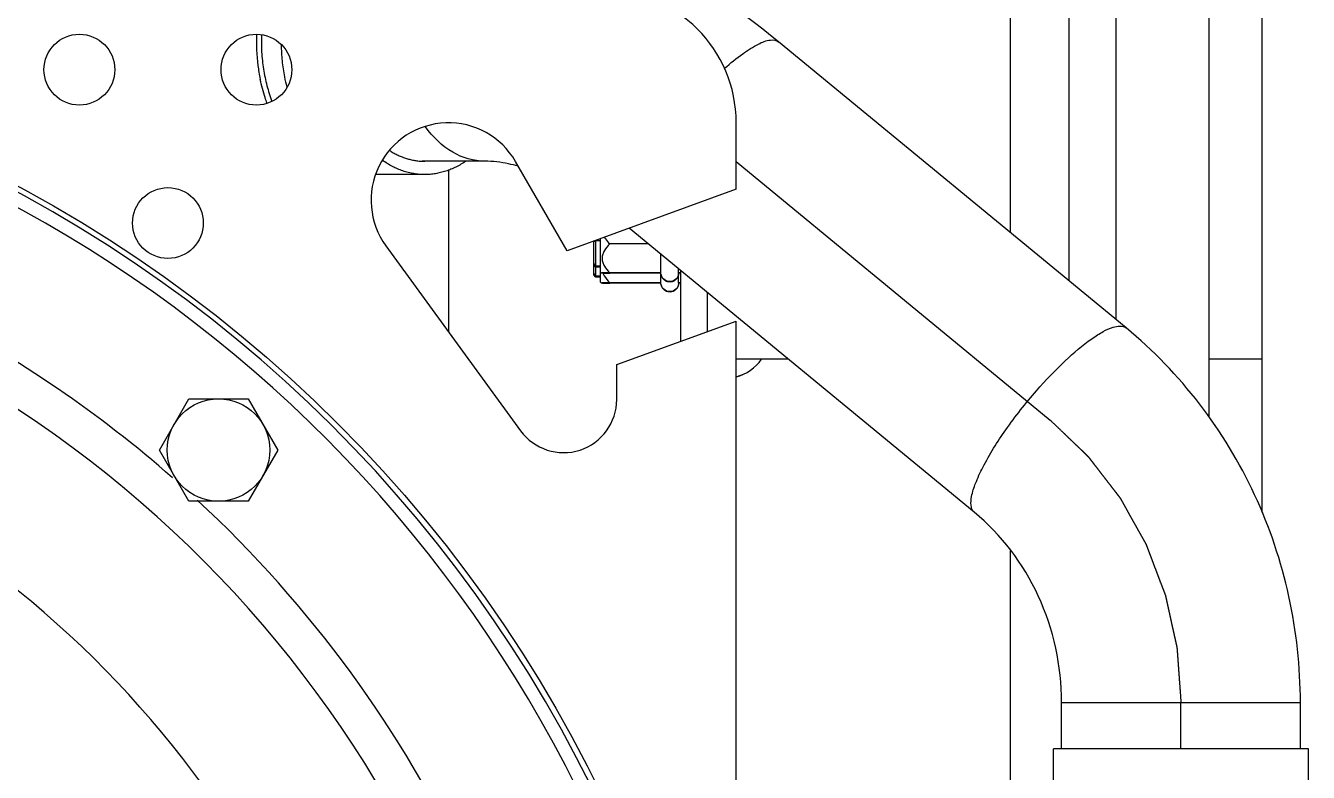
# Model space of a CAD drawing. Header units: millimetres. Extents: x 2513 to 2669, y 1505 to 1675.
# Drawn here: x 2525.3665 to 2525.6546, y 1506.367 to 1506.5348 of the extents above; entities that cross this region are included whole.
import ezdxf

# ---------------------------------------------------------------- set-up
doc = ezdxf.new("R2010")
doc.units = ezdxf.units.MM
doc.linetypes.add('CENTER', pattern=[0.6, 0.375, -0.075, 0.075, -0.075])
for name, color, linetype in [('02___PRT_ALL_AXES', 7, 'Continuous'), ('AXES', 7, 'Continuous'), ('DEFAULT_1', 7, 'CENTER')]:
    doc.layers.add(name, color=color, linetype=linetype)

msp = doc.modelspace()

# ---------------------------------------------------------------- linework, layer by layer
at = {"linetype": 'Continuous'}
for p, q in [((2525.611390908672, 1506.814868573254), (2525.611392811211, 1506.468782302125)), ((2525.632269998055, 1506.814868664276), (2525.632272020311, 1506.447005136586)), ((2525.587674642061, 1506.765071805692), (2525.58767616353, 1506.488305119118)), ((2525.600798641102, 1506.765071823782), (2525.600800221961, 1506.477501796727)), ((2525.64420116727, 1506.765158173421), (2525.644203035036, 1506.425397459057)), ((2525.613681882245, 1506.466898009055), (2525.535596531567, 1506.531175474892)), ((2525.469616295665, 1506.504334931865), (2525.455551817494, 1506.504334931865)), ((2525.461457235086, 1506.502308255207), (2525.461456841868, 1506.466028723106)), ((2525.456126595702, 1506.501339776781), (2525.445047027998, 1506.501339776781)), ((2525.579576032101, 1506.4254656465), (2525.502027012326, 1506.489301621185)), ((2525.494072496523, 1506.486280446986), (2525.494569617699, 1506.486445680536)), ((2525.494072496523, 1506.478804848127), (2525.494072496523, 1506.486406414205)), ((2525.494569617699, 1506.478307726531), (2525.494569617699, 1506.486587351515)), ((2525.49556386005, 1506.486445680536), (2525.494569617699, 1506.486445680536)), ((2525.49556386005, 1506.486949226137), (2525.49556393865, 1506.477212396387)), ((2525.506323651645, 1506.485764759474), (2525.49769319882, 1506.485764759474)), ((2525.509184980267, 1506.479196387074), (2525.509184980267, 1506.483409401507)), ((2525.494072496523, 1506.481257733326), (2525.494569617699, 1506.480770666401)), ((2525.494569617699, 1506.480556160245), (2525.494072496523, 1506.481053281421)), ((2525.49556386005, 1506.480770666401), (2525.494569617699, 1506.480770666401)), ((2525.49556386005, 1506.479461069711), (2525.495973796439, 1506.479224392827)), ((2525.509184980267, 1506.479267111988), (2525.49769319882, 1506.479267111988)), ((2525.509184980267, 1506.479196387074), (2525.49769319882, 1506.479196387074)), ((2525.509184782013, 1506.477014303535), (2525.509184663706, 1506.479196387057)), ((2525.513161751408, 1506.477014353303), (2525.513161633104, 1506.479196387057)), ((2525.513161949674, 1506.479196387074), (2525.513161949674, 1506.480135682264)), ((2525.51365907085, 1506.479267111988), (2525.513161949674, 1506.479267111988)), ((2525.51365907085, 1506.479196387074), (2525.513161949674, 1506.479196387074)), ((2525.51365907085, 1506.463909927142), (2525.51365907085, 1506.479726467358)), ((2525.494072496523, 1506.479009299611), (2525.494569617699, 1506.478522232686)), ((2525.494569617699, 1506.478307726531), (2525.494072496523, 1506.478804847706)), ((2525.495563642483, 1506.478522232686), (2525.494569617699, 1506.478522232686)), ((2525.495563938624, 1506.477212340056), (2525.495973877993, 1506.47697566845)), ((2525.509184782013, 1506.477014303535), (2525.497693000597, 1506.477014159725)), ((2525.509185332351, 1506.476951940152), (2525.497693550935, 1506.476951796342)), ((2525.51365907085, 1506.477014359527), (2525.513161751408, 1506.477014353303)), ((2525.513162301746, 1506.47695198992), (2525.513161751408, 1506.477014353303)), ((2525.51365907085, 1506.476951996137), (2525.513162301746, 1506.47695198992)), ((2525.519624524959, 1506.466081174872), (2525.519624524959, 1506.474815888493)), ((2525.537764770896, 1506.459883394391), (2525.526087100245, 1506.459883394391)), ((2525.537795008672, 1506.459858503582), (2525.526087100245, 1506.459858503582)), ((2525.644202845457, 1506.459883394391), (2525.632271949516, 1506.459883394391)), ((2525.644202845594, 1506.459858503582), (2525.632271949652, 1506.459858503582)), ((2525.587676556443, 1506.416831385844), (2525.587677039535, 1506.32895339354)), ((2525.599174261103, 1506.382740564768), (2525.652838492031, 1506.382740564768)), ((2525.599174261103, 1506.372287119544), (2525.599174261103, 1506.382740564768)), ((2525.652838492031, 1506.372287119543), (2525.652838492031, 1506.382740564768)), ((2525.59738462487, 1506.340037183624), (2525.59738462487, 1506.372287119544)), ((2525.654626246914, 1506.372287119543), (2525.597386506219, 1506.372287119544)), ((2525.654628128263, 1506.340037183624), (2525.654628128263, 1506.372287119543))]:
    msp.add_line(p, q, dxfattribs=at)
for centre, radius in [((2525.220854698305, 1506.22961334209), 0.3051281898726006), ((2525.378531592844, 1506.524903320514), 0.007953938812770475), ((2525.418301286908, 1506.524903320514), 0.007953938812770475), ((2525.398416439876, 1506.490452823031), 0.007953938812770475)]:
    msp.add_circle(centre, radius, dxfattribs=at)
for centre, radius, start, end in [((2525.496259829697, 1506.512972412295), 0.02982727054788928, 0, 90), ((2525.220854698305, 1506.22961334209), 0.3038694635426145, 93.38384039805503, 86.61615960194497), ((2525.220854698305, 1506.22961334209), 0.3008908246750705, 289.8567404013344, 70.14326268930122), ((2525.45612669453, 1506.517752467621), 0.01342996378582081, 267.5466620109656, 269.9995784310252), ((2525.220854698305, 1506.22961334209), 0.2619979708688713, 291.4339559392232, 68.5660440607767), ((2525.220854698305, 1506.22961334209), 0.2708494320604199, 48.74780217844628, 62.58297592579211), ((2525.52360162353, 1506.465511418166), 0.009942405584006888, 284.4941848685454, 325.3234511499817), ((2525.523601624743, 1506.465536306957), 0.009942403327176174, 284.4941810171178, 325.1448314440516), ((2525.220854698305, 1506.22961334209), 0.2290659867502957, 299.3330404448685, 60.67357422628584), ((2525.220854698305, 1506.22961334209), 0.2708494320604199, 25.14672887190414, 47.15742094348868)]:
    msp.add_arc(centre, radius, start, end, dxfattribs=at)
for points, knots in [([(2525.535596531567, 1506.531175474892), (2525.526228675799, 1506.538886806452), (2525.506323713567, 1506.551625587177), (2525.483113367617, 1506.557615411738), (2525.47192074465, 1506.557963217227)], [0, 0, 0, 0, 0.5200470378000001, 1, 1, 1, 1]), ([(2525.523489373648, 1506.525205857302), (2525.524794670842, 1506.526361865947), (2525.527200544836, 1506.528354983513), (2525.530666286745, 1506.530543612764), (2525.533368110408, 1506.531726706514), (2525.535125093556, 1506.531563522072), (2525.535596470269, 1506.531175400427)], [0, 0, 0, 0, 0.3716947924, 0.6649122007, 0.8698343216, 1, 1, 1, 1]), ([(2525.469616295664, 1506.504335033325), (2525.46711959233, 1506.504334982002), (2525.461764463989, 1506.505935509595), (2525.457900120295, 1506.509815021054), (2525.45627201685, 1506.512093053733)], [0, 0, 0, 0, 0.4713668556, 1, 1, 1, 1]), ([(2525.448173992164, 1506.506792025087), (2525.44846036263, 1506.506605162425), (2525.449040061932, 1506.506251210016), (2525.449934516423, 1506.505778995594), (2525.450844779196, 1506.505370887454), (2525.451768510016, 1506.505027971576), (2525.452703372283, 1506.504751136972), (2525.453647002375, 1506.504541111622), (2525.45459693024, 1506.504398451857), (2525.455233697217, 1506.504348442528), (2525.45555181496, 1506.50433481355)], [0, 0, 0, 0, 0.130356938, 0.2587408646, 0.3853424483, 0.5103788552, 0.6340915617, 0.7567434108, 0.8786149325, 1, 1, 1, 1]), ([(2525.456126595702, 1506.501339776781), (2525.455713920525, 1506.501339776781), (2525.454886748452, 1506.501374162008), (2525.45365138033, 1506.501528617294), (2525.452424610121, 1506.501785411143), (2525.451210835193, 1506.502143605161), (2525.450014251488, 1506.50260189561), (2525.448838991699, 1506.503158644707), (2525.447689168249, 1506.503811818281), (2525.446949256769, 1506.504305313645), (2525.446584938089, 1506.504566678754)], [0, 0, 0, 0, 0.1209401273, 0.2422944642, 0.3644673567, 0.4878439891, 0.6127821404, 0.7396053462000001, 0.8685976535, 1, 1, 1, 1]), ([(2525.465337937427, 1506.504334819774), (2525.464983945654, 1506.504091773296), (2525.464265810413, 1506.503633059674), (2525.463152627168, 1506.503026615698), (2525.462016720608, 1506.502509982742), (2525.460861779768, 1506.502084909917), (2525.459691502839, 1506.501752802349), (2525.458509639303, 1506.501514777435), (2525.457320113063, 1506.501371638397), (2525.456523892738, 1506.501339776781), (2525.456126595702, 1506.501339776781)], [0, 0, 0, 0, 0.1310019853, 0.2597347972, 0.3864322027000001, 0.5113659373, 0.6348423052000001, 0.7571974275, 0.8787911818, 1, 1, 1, 1]), ([(2525.477116459342, 1506.503224126331), (2525.476400123185, 1506.50341680978), (2525.473939340244, 1506.504005523529), (2525.471405763463, 1506.504334931865), (2525.469616295665, 1506.504334931865)], [0, 0, 0, 0, 0.2930541951, 1, 1, 1, 1]), ([(2525.49769319882, 1506.485764759474), (2525.497242230063, 1506.485311343323), (2525.496611361782, 1506.484581920386), (2525.496066087609, 1506.483440294263), (2525.495961556991, 1506.482821007857), (2525.495961556991, 1506.482515935731)], [0, 0, 0, 0, 0.5093267294, 0.7570263948, 1, 1, 1, 1]), ([(2525.496471633855, 1506.487278888161), (2525.496552802631, 1506.487140685517), (2525.496909172109, 1506.486596535718), (2525.497346233099, 1506.486109811056), (2525.49769319882, 1506.485764759474)], [0, 0, 0, 0, 0.2467270572, 1, 1, 1, 1]), ([(2525.495961556991, 1506.482515935731), (2525.495961556991, 1506.482210863047), (2525.496066087896, 1506.4815915767), (2525.496611362301, 1506.480449950812), (2525.497242230034, 1506.479720528167), (2525.49769319882, 1506.479267111988)], [0, 0, 0, 0, 0.2429740538, 0.4906732297, 1, 1, 1, 1]), ([(2525.49769319882, 1506.479267111988), (2525.49747322109, 1506.479264704603), (2525.497154548936, 1506.479261037406), (2525.496751169239, 1506.479255182513), (2525.496489225975, 1506.479251208402), (2525.496285048454, 1506.479245977162), (2525.496095405007, 1506.479243672155), (2525.496045173266, 1506.479235899403), (2525.495953568855, 1506.479236131281), (2525.495962093475, 1506.479231170403)], [0, 0, 0, 0, 0.3810705429, 0.5508729136, 0.7016295314, 0.8280887948000001, 0.9240058376000001, 0.9829151491, 1, 1, 1, 1]), ([(2525.495962093475, 1506.479231170403), (2525.495974843761, 1506.47922375041), (2525.496030567479, 1506.479229916884), (2525.49613579496, 1506.479217621606), (2525.496304199715, 1506.479217513062), (2525.49651883047, 1506.479211613857), (2525.49677352258, 1506.479208034265), (2525.497169111438, 1506.479202254862), (2525.497479117671, 1506.479198729928), (2525.49769319882, 1506.479196387074)], [0, 0, 0, 0, 0.0255566972, 0.08991785769999999, 0.1882125043, 0.314450045, 0.4629753793, 0.6291027159, 1, 1, 1, 1]), ([(2525.49615151542, 1506.479219609171), (2525.496226898616, 1506.479011640578), (2525.496614115452, 1506.478192598403), (2525.497213084377, 1506.477496342492), (2525.497693000597, 1506.477014159725)], [0, 0, 0, 0, 0.2453742862, 1, 1, 1, 1]), ([(2525.513161949674, 1506.479267111988), (2525.513161949674, 1506.478993772222), (2525.513046376072, 1506.478454361198), (2525.512443466616, 1506.477600771476), (2525.51117346688, 1506.477086084338), (2525.509903443714, 1506.477600776059), (2525.509300573148, 1506.478454386311), (2525.509184980267, 1506.478993785362), (2525.509184980267, 1506.479267111988)], [0, 0, 0, 0, 0.1336317154, 0.26037973, 0.5000007947, 0.7396222876, 0.8663747086, 1, 1, 1, 1]), ([(2525.513161949674, 1506.479196387074), (2525.513161949674, 1506.478920169295), (2525.513047874246, 1506.478376051092), (2525.512582170982, 1506.477714256498), (2525.51192548993, 1506.477293333169), (2525.511173463972, 1506.477149419235), (2525.510421441661, 1506.477293340291), (2525.509764746014, 1506.477714265335), (2525.509299075627, 1506.478376076909), (2525.509184980267, 1506.478920182586), (2525.509184980267, 1506.479196387074)], [0, 0, 0, 0, 0.133147525, 0.2590359606, 0.3805536615, 0.5000008386, 0.6194481784, 0.7409660376, 0.8668588817, 1, 1, 1, 1]), ([(2525.497693000597, 1506.477014159725), (2525.497473044022, 1506.477012034227), (2525.497154390937, 1506.477008800185), (2525.496751086027, 1506.477003623905), (2525.496489100312, 1506.477000136869), (2525.496285180928, 1506.476995463212), (2525.496095045844, 1506.476993570917), (2525.496045804618, 1506.476986465428), (2525.495953431421, 1506.476986912072), (2525.495962174932, 1506.476982445711)], [0, 0, 0, 0, 0.381128566, 0.5509525907, 0.7017241279, 0.8281896031, 0.924101307, 0.9829883342, 1, 1, 1, 1]), ([(2525.495962174932, 1506.476982445711), (2525.495975305698, 1506.476975738251), (2525.49603030449, 1506.476981540452), (2525.496136186736, 1506.476970388104), (2525.496304301442, 1506.476970453637), (2525.496519092162, 1506.476965191964), (2525.496773773253, 1506.476962060208), (2525.497169421974, 1506.476956960239), (2525.497479450405, 1506.476953859542), (2525.497693550935, 1506.476951796342)], [0, 0, 0, 0, 0.0255417876, 0.08990605410000001, 0.1882055236, 0.31444711, 0.4629751429, 0.6291037812, 1, 1, 1, 1]), ([(2525.513161751408, 1506.477014353303), (2525.513161742975, 1506.476740838405), (2525.513046174456, 1506.476201138731), (2525.512443390669, 1506.475347061002), (2525.511173228559, 1506.474831784252), (2525.509903023355, 1506.475347025148), (2525.50930032336, 1506.47620112623), (2525.509184773581, 1506.476740806615), (2525.509184782013, 1506.477014303535)], [0, 0, 0, 0, 0.1336741453, 0.2604394367, 0.5000081253, 0.7395701288, 0.8663346414, 1, 1, 1, 1]), ([(2525.513162301746, 1506.47695198992), (2525.513162316712, 1506.476675942002), (2525.513048245795, 1506.476132101076), (2525.512582531552, 1506.475470723102), (2525.511925879281, 1506.475050104378), (2525.511173920868, 1506.474906299866), (2525.510421954537, 1506.475050096489), (2525.509765250425, 1506.475470697709), (2525.509299501718, 1506.476132071373), (2525.509185347317, 1506.476675900868), (2525.509185332351, 1506.476951940152)], [0, 0, 0, 0, 0.1331080209, 0.2589806851, 0.3805124032, 0.499994028, 0.6194776534, 0.7410141315000001, 0.866896142, 1, 1, 1, 1]), ([(2525.593570062366, 1506.452787586689), (2525.595606522776, 1506.455119525906), (2525.599544162126, 1506.459246638541), (2525.604612671746, 1506.463629707938), (2525.608376299061, 1506.466025168778), (2525.610790595626, 1506.467200026832), (2525.612928371842, 1506.467518308694), (2525.613681820947, 1506.466897934591)], [0, 0, 0, 0, 0.3651986464, 0.6711238189000001, 0.7908793491, 0.8848737472, 1, 1, 1, 1]), ([(2525.652838492031, 1506.382740564768), (2525.652838492031, 1506.398670895581), (2525.645919488919, 1506.430771075177), (2525.625860500703, 1506.456872943854), (2525.613681882245, 1506.466898009055)], [0, 0, 0, 0, 0.5024646432, 1, 1, 1, 1]), ([(2525.579576093399, 1506.425465720964), (2525.578652717438, 1506.426226009257), (2525.578827259436, 1506.429025977903), (2525.579894579619, 1506.432212199452), (2525.582287058717, 1506.437417717666), (2525.586762037325, 1506.444429620638), (2525.59111482028, 1506.44997610296), (2525.593570062366, 1506.452787586689)], [0, 0, 0, 0, 0.1132019839, 0.210694313, 0.3351043591, 0.6467334369, 1, 1, 1, 1]), ([(2525.599174261103, 1506.382740564768), (2525.599174261103, 1506.390918836947), (2525.595726959664, 1506.407174817445), (2525.585656021035, 1506.420460786079), (2525.579576032101, 1506.4254656465)], [0, 0, 0, 0, 0.50944728, 1, 1, 1, 1])]:
    msp.add_open_spline(points, degree=3, knots=knots, dxfattribs=at)
at = {"layer": '02___PRT_ALL_AXES', "linetype": 'Continuous'}
for p, q in [((2525.456126595702, 1506.501339776781), (2525.445047027998, 1506.501339776781)), ((2525.396495655328, 1506.439451302806), (2525.403144651054, 1506.450967701223)), ((2525.403144651054, 1506.450967701223), (2525.416442642507, 1506.450967701223)), ((2525.416442642507, 1506.450967701223), (2525.423091638233, 1506.439451302806)), ((2525.403144651054, 1506.427934904389), (2525.396495655328, 1506.439451302806)), ((2525.423091638233, 1506.439451302806), (2525.416442642507, 1506.427934904389)), ((2525.416442642507, 1506.427934904389), (2525.403144651054, 1506.427934904389))]:
    msp.add_line(p, q, dxfattribs=at)
msp.add_circle((2525.409793646781, 1506.439451302806), 0.01151639841724371, dxfattribs=at)
for centre, radius, start, end in [((2525.460196348081, 1506.531162608788), 0.0418934615306927, 177.6843265402903, 187.3228329262214), ((2525.459122792893, 1506.531032602868), 0.04081209277471074, 187.3339091552504, 189.4502659451638), ((2525.458365904622, 1506.530903236701), 0.0400442359407435, 189.445492884252, 191.7947584734015)]:
    msp.add_arc(centre, radius, start, end, dxfattribs=at)
for points, knots in [([(2525.419446014571, 1506.532763948101), (2525.419394213995, 1506.531469772158), (2525.419416515429, 1506.528881848404), (2525.419824348613, 1506.525045297782), (2525.420598797342, 1506.521322926918), (2525.421361646878, 1506.518927975798), (2525.421802523691, 1506.517770123629)], [0, 0, 0, 0, 0.2544054524, 0.5073980671, 0.7566458106, 1, 1, 1, 1]), ([(2525.425199963953, 1506.520963780639), (2525.425002113303, 1506.521732384853), (2525.424563419328, 1506.523684324129), (2525.424094378123, 1506.526869748594), (2525.42395175811, 1506.529291065054), (2525.423932730263, 1506.530507244428)], [0, 0, 0, 0, 0.2468146058, 0.6217431874, 1, 1, 1, 1]), ([(2525.420710313098, 1506.517329433575), (2525.420550271635, 1506.517761620906), (2525.419935229002, 1506.519527132176), (2525.419455113852, 1506.521339205513), (2525.419167158982, 1506.522717934493)], [0, 0, 0, 0, 0.2465395694, 1, 1, 1, 1])]:
    msp.add_open_spline(points, degree=3, knots=knots, dxfattribs=at)
at = {"layer": 'AXES', "linetype": 'Continuous'}
for p, q in [((2525.526087100245, 1506.498058777021), (2525.526087100245, 1506.512972412295)), ((2525.488099785517, 1506.48423252518), (2525.476529532236, 1506.504272791718)), ((2525.526087100245, 1506.498058777021), (2525.488099785517, 1506.48423252518)), ((2525.44739783665, 1506.485328599003), (2525.47766809831, 1506.443774286707)), ((2525.49556386005, 1506.480556160245), (2525.494569617699, 1506.480556160245)), ((2525.495563665403, 1506.478307726531), (2525.494569617699, 1506.478307726531)), ((2525.499242556752, 1506.458662745128), (2525.526087100245, 1506.468433359912)), ((2525.526087100245, 1505.954208210698), (2525.526087100245, 1506.468433359912)), ((2525.499242556752, 1506.450799136174), (2525.499242556752, 1506.458662745128))]:
    msp.add_line(p, q, dxfattribs=at)
for centre, radius, start, end in [((2525.461461347391, 1506.495573171142), 0.01739924115293541, 30.00000000063407, 216.0714870326686), ((2525.487311648532, 1506.450799136174), 0.01193090821915571, 216.0714870326686, 0)]:
    msp.add_arc(centre, radius, start, end, dxfattribs=at)
at = {"layer": 'DEFAULT_1', "linetype": 'CENTER'}
for p, q in [((2525.526087100245, 1506.504249720914), (2525.596628957173, 1506.446181827777)), ((2525.626006376567, 1506.372287119543), (2525.626006376567, 1506.382740564768))]:
    msp.add_line(p, q, dxfattribs=at)
msp.add_open_spline([(2525.596628957173, 1506.446181827777), (2525.597159064429, 1506.445673619321), (2525.598219278941, 1506.444657202409), (2525.59954454708, 1506.443386681268), (2525.600604761592, 1506.442370264356), (2525.601399922474, 1506.44160795167), (2525.602195083363, 1506.440845638991), (2525.602857717417, 1506.440210378405), (2525.603387824706, 1506.439702169981), (2525.603785405047, 1506.439321013539), (2525.604116722396, 1506.439003383567), (2525.604381775383, 1506.4387492787), (2525.604580567562, 1506.438558702477), (2525.604746219953, 1506.438399881241), (2525.604878759266, 1506.438272841559), (2525.604961556715, 1506.438193402348), (2525.605027885415, 1506.438129941237), (2525.605069133815, 1506.438090072102), (2525.605098422622, 1506.438062576439), (2525.60511450989, 1506.438046218874), (2525.605128151551, 1506.438027428643), (2525.605146040998, 1506.438004773794), (2525.605174196151, 1506.437968060551), (2525.605209550323, 1506.437922328379), (2525.605266027445, 1506.437849067825), (2525.605336654573, 1506.437757522695), (2525.605421393976, 1506.437647655459), (2525.605534384433, 1506.437501170373), (2525.605732115597, 1506.437244819347), (2525.606014589806, 1506.436878604707), (2525.606353558377, 1506.436439146662), (2525.606692527077, 1506.435999688745), (2525.607031495742, 1506.435560230794), (2525.607483453975, 1506.434974286871), (2525.608048401761, 1506.434241856964), (2525.608726339106, 1506.433362941076), (2525.609404276451, 1506.432484025188), (2525.60996922424, 1506.431751595283), (2525.610421182467, 1506.431165651356), (2525.610760151148, 1506.430726193418), (2525.61109911979, 1506.430286735452), (2525.611438088577, 1506.429847277591), (2525.611720562115, 1506.429481062378), (2525.611918294475, 1506.429224712375), (2525.612031283016, 1506.42907822565), (2525.612116028309, 1506.428968363448), (2525.612186637002, 1506.428876802561), (2525.612243151734, 1506.428803574156), (2525.612278410192, 1506.428757760166), (2525.612306761813, 1506.428721214867), (2525.612324151063, 1506.42869813244), (2525.612338819481, 1506.428680219903), (2525.612350724239, 1506.42866028704), (2525.612370273729, 1506.428624466002), (2525.612398871413, 1506.428573782767), (2525.612444253369, 1506.428492415938), (2525.612501108988, 1506.4283908011), (2525.612592006342, 1506.428228164991), (2525.612705652612, 1506.428024887823), (2525.612842017616, 1506.42778094753), (2525.613023841297, 1506.427455696493), (2525.613251119637, 1506.427049131775), (2525.613523854185, 1506.426561254508), (2525.613887500059, 1506.425910751347), (2525.614342057468, 1506.425097622443), (2525.61488752633, 1506.424121867738), (2525.6154329952, 1506.423146113039), (2525.615978464068, 1506.422170358339), (2525.616433021457, 1506.421357229421), (2525.616796667371, 1506.420706726288), (2525.617069401801, 1506.420218848935), (2525.617296680508, 1506.419812284485), (2525.61747850344, 1506.419487032901), (2525.617614870731, 1506.41924309428), (2525.617751237668, 1506.418999155401), (2525.617864877885, 1506.418795873806), (2525.61795578759, 1506.41863324673), (2525.618012611777, 1506.418531608905), (2525.618058058252, 1506.41845028926), (2525.618092178358, 1506.418389325224), (2525.618120499646, 1506.418338440111), (2525.618140544607, 1506.418302980963), (2525.618151655265, 1506.418282468093), (2525.618160956203, 1506.418267789103), (2525.618166557163, 1506.418250412716), (2525.618175315704, 1506.418228185082), (2525.61819004184, 1506.418188848348), (2525.618211393548, 1506.418132882201), (2525.618236881036, 1506.418065624726), (2525.618270911354, 1506.417975982356), (2525.618313433158, 1506.417863917661), (2525.61838147704, 1506.417684620707), (2525.618466528805, 1506.417460497264), (2525.618568592246, 1506.417191550098), (2525.618670655334, 1506.416922602673), (2525.618806739575, 1506.416564006196), (2525.618976844833, 1506.41611576057), (2525.61918097116, 1506.415577865832), (2525.61945313959, 1506.414860672843), (2525.619793350131, 1506.413964181609), (2525.620201602779, 1506.412888392127), (2525.620609855425, 1506.411812602645), (2525.62101810808, 1506.410736813164), (2525.621358318597, 1506.409840321925), (2525.621630487075, 1506.409123128945), (2525.621834613258, 1506.40858523418), (2525.62200471897, 1506.408136988636), (2525.622140802284, 1506.407778391994), (2525.622242868201, 1506.407509445075), (2525.622327912216, 1506.407285320853), (2525.622395971909, 1506.407106025489), (2525.622438453476, 1506.406993956749), (2525.622472566387, 1506.406904322683), (2525.622493595682, 1506.406848253646), (2525.622508899941, 1506.406809101008), (2525.622516731894, 1506.406786578359), (2525.622521123168, 1506.406763491717), (2525.622527790343, 1506.406734826525), (2525.622537799454, 1506.406688854299), (2525.62255053627, 1506.406631425968), (2525.622570789184, 1506.406539519987), (2525.622596148552, 1506.406424644596), (2525.622626561295, 1506.406286791093), (2525.622667118071, 1506.406102987482), (2525.622738089422, 1506.405781330668), (2525.62283947864, 1506.405321821191), (2525.622961145027, 1506.40477040971), (2525.623082811594, 1506.404218998258), (2525.623204478113, 1506.403667586798), (2525.623366700156, 1506.40293237152), (2525.623569477702, 1506.402013352423), (2525.623812810762, 1506.400910529506), (2525.624056143819, 1506.399807706588), (2525.62425892137, 1506.398888687492), (2525.624421143406, 1506.398153472213), (2525.624542809945, 1506.397602060757), (2525.624664476437, 1506.397050649287), (2525.624786143104, 1506.396499237871), (2525.62488753145, 1506.396039728191), (2525.624958504356, 1506.395718071742), (2525.624999058642, 1506.395534267545), (2525.625029479033, 1506.395396415841), (2525.625054814462, 1506.395281534822), (2525.625075116219, 1506.395189640323), (2525.625087728732, 1506.395132182769), (2525.625097992995, 1506.395086270527), (2525.625104010569, 1506.39505745262), (2525.625109735282, 1506.395034679457), (2525.625112135453, 1506.395010879851), (2525.625114791364, 1506.394968753717), (2525.625119391306, 1506.394908822308), (2525.625126300904, 1506.394812793023), (2525.625135092089, 1506.39469280402), (2525.62514907181, 1506.394500795011), (2525.625166576026, 1506.394260792877), (2525.625187568431, 1506.393972786409), (2525.625215562724, 1506.393588779149), (2525.625250554074, 1506.393108769607), (2525.625292544342, 1506.392532758357), (2525.625348531141, 1506.391764743286), (2525.625418514717, 1506.390804724472), (2525.625502494976, 1506.389652701884), (2525.625586475242, 1506.3885006793), (2525.625698448928, 1506.386964649186), (2525.625838416037, 1506.385044611544), (2525.625950389724, 1506.383508581431), (2525.626006376567, 1506.382740566374)], degree=3, knots=[0, 0, 0, 0, 0.03125, 0.0625, 0.078125, 0.09375, 0.109375, 0.125, 0.1328125, 0.140625, 0.1484375, 0.15234375, 0.15625, 0.16015625, 0.162109375, 0.1640625, 0.1650390625, 0.166015625, 0.1665039062, 0.1667480469, 0.1669921875, 0.1674804688, 0.16796875, 0.1689453125, 0.169921875, 0.171875, 0.173828125, 0.17578125, 0.1796875, 0.1875, 0.1953125, 0.203125, 0.2109375, 0.21875, 0.234375, 0.25, 0.265625, 0.28125, 0.2890625, 0.296875, 0.3046875, 0.3125, 0.3203125, 0.32421875, 0.326171875, 0.328125, 0.330078125, 0.3310546875, 0.33203125, 0.3325195312, 0.3330078125, 0.3332519531, 0.3334960938, 0.333984375, 0.3349609375, 0.3359375, 0.337890625, 0.33984375, 0.34375, 0.34765625, 0.3515625, 0.359375, 0.3671875, 0.375, 0.390625, 0.40625, 0.421875, 0.4375, 0.453125, 0.4609375, 0.46875, 0.4765625, 0.48046875, 0.484375, 0.48828125, 0.4921875, 0.494140625, 0.49609375, 0.4970703125, 0.498046875, 0.4990234375, 0.4995117188, 0.4997558594, 0.5, 0.5002441406, 0.5004882812, 0.5009765625, 0.501953125, 0.5029296875, 0.50390625, 0.505859375, 0.5078125, 0.51171875, 0.515625, 0.51953125, 0.5234375, 0.53125, 0.5390625, 0.546875, 0.5625, 0.578125, 0.59375, 0.609375, 0.625, 0.6328125, 0.640625, 0.6484375, 0.65234375, 0.65625, 0.66015625, 0.662109375, 0.6640625, 0.6650390625, 0.666015625, 0.6665039062, 0.6667480469, 0.6669921875, 0.6674804688, 0.66796875, 0.6689453125, 0.669921875, 0.671875, 0.673828125, 0.67578125, 0.6796875, 0.6875, 0.6953125, 0.703125, 0.7109375, 0.71875, 0.734375, 0.75, 0.765625, 0.78125, 0.7890625, 0.796875, 0.8046875, 0.8125, 0.8203125, 0.82421875, 0.826171875, 0.828125, 0.830078125, 0.8310546875, 0.83203125, 0.8325195312, 0.8330078125, 0.8332519531, 0.8334960938, 0.833984375, 0.8349609375, 0.8359375, 0.837890625, 0.83984375, 0.84375, 0.84765625, 0.8515625, 0.859375, 0.8671875, 0.875, 0.890625, 0.90625, 0.921875, 0.9375, 0.96875, 1, 1, 1, 1], dxfattribs=at)

doc.saveas('drawing.dxf')
